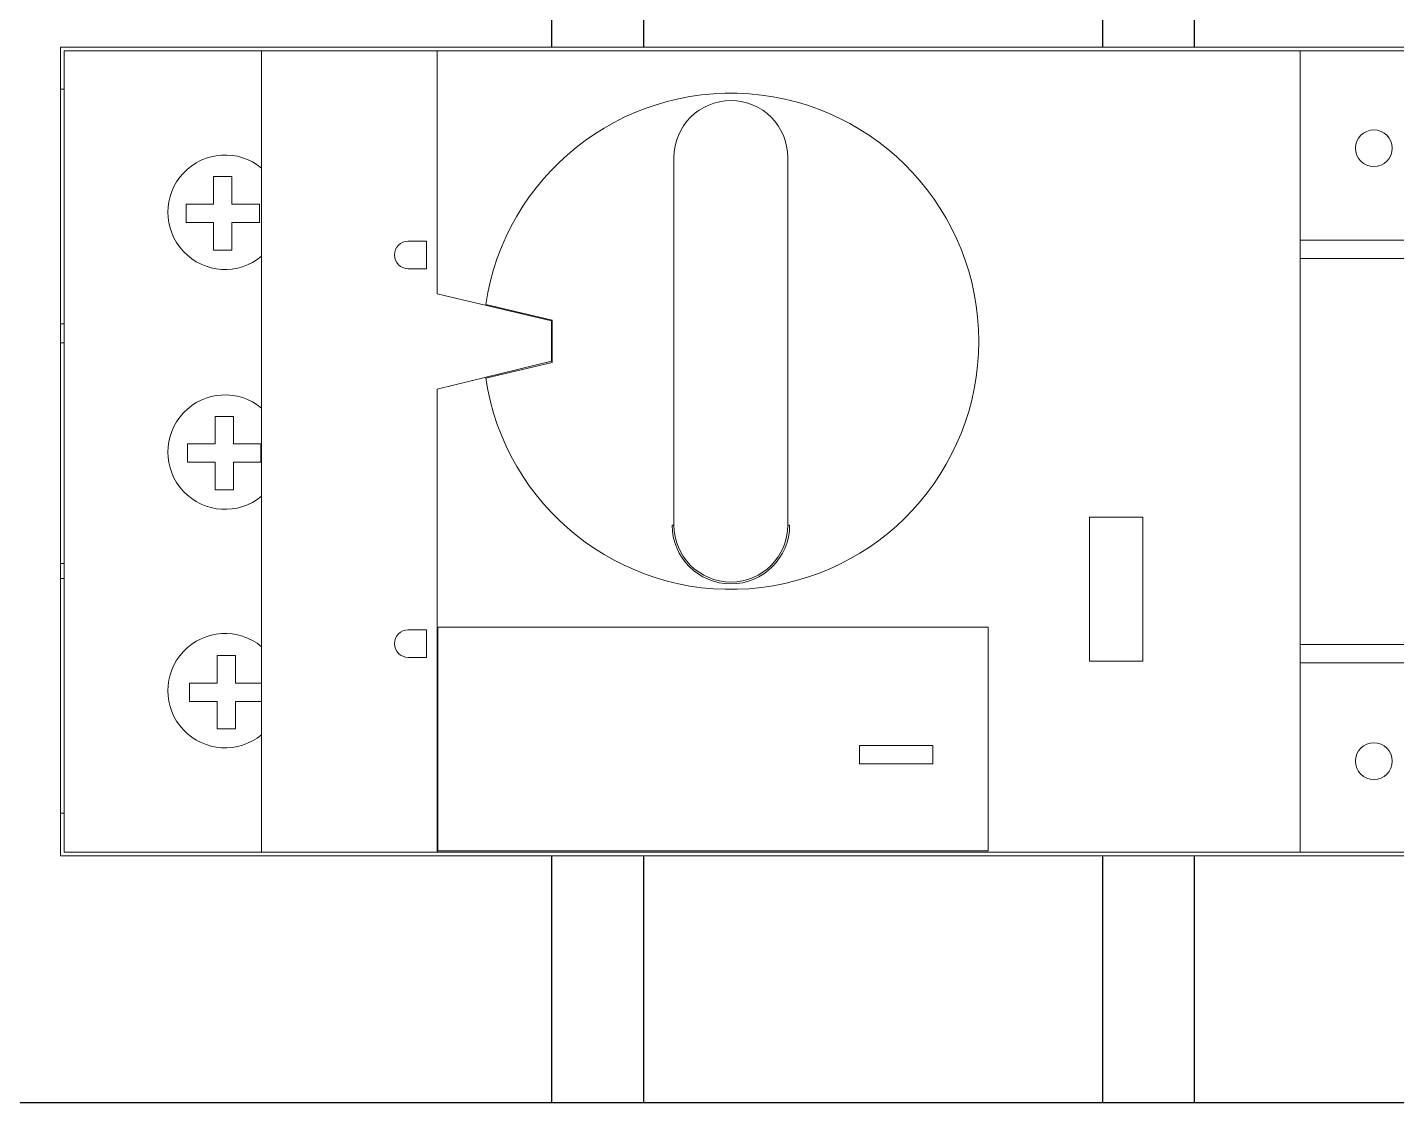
# Model space of a CAD drawing. Header units: millimetres. Extents: x 0 to 69574, y -5 to 41746.
# Drawn here: x 39173.1 to 39247.7, y 16219.4 to 16277.9 of the extents above; entities that cross this region are included whole.
import ezdxf

# ---------------------------------------------------------------- set-up
doc = ezdxf.new("R2010")
doc.units = ezdxf.units.MM
doc.set_wipeout_variables(frame=1)
doc.layers.add('000-PI-Oprema', color=30, linetype='Continuous', lineweight=5)
doc.layers.add('002-PI-Kabelska kanalica', color=150, linetype='Continuous')
doc.layers.add('004-PI-DIN Šina', color=3, linetype='Continuous')

# ---------------------------------------------------------------- blocks, each defined once
blk = doc.blocks.new('*U581')
at = {"layer": '004-PI-DIN Šina'}
blk.add_lwpolyline([(220, -17.5), (220, 17.5), (0, 17.5), (0, -17.5)], close=True, dxfattribs=at)
for points in [[(0, 12.5), (220, 12.5)], [(0, -12.5), (220, -12.5)]]:
    blk.add_lwpolyline(points, dxfattribs=at)
blk = doc.blocks.new('*U1086')
at = {"layer": '002-PI-Kabelska kanalica'}
blk.add_line((-20, -100), (-20, 470), dxfattribs=at)
blk = doc.blocks.new('GV2P04')
at = {"ltscale": 0.25}
blk.add_wipeout([(44692.174, 32178.545), (44736.174, 32178.545), (44736.174, 32090.045), (44692.174, 32090.045)], dxfattribs=at).dxf.layer = '000-PI-Oprema'
at = {"layer": '000-PI-Oprema'}
for p, q in [((44692.174, 32090.045), (44692.174, 32178.545)), ((44692.174, 32178.545), (44736.174, 32178.545)), ((44692.374, 32178.345), (44692.374, 32090.245)), ((44692.374, 32178.345), (44735.974, 32178.345)), ((44694.496, 32178.545), (44694.496, 32178.345)), ((44707.264, 32178.345), (44707.264, 32178.545)), ((44708.078, 32178.545), (44708.078, 32178.345)), ((44720.09, 32178.545), (44720.09, 32178.345)), ((44721.119, 32178.545), (44721.119, 32178.345)), ((44733.887, 32178.545), (44733.887, 32178.345)), ((44735.974, 32178.345), (44735.974, 32090.245)), ((44736.174, 32178.545), (44736.174, 32090.045)), ((44700.578, 32171.519), (44700.578, 32170.019)), ((44701.578, 32171.519), (44700.578, 32171.519)), ((44701.578, 32170.019), (44701.578, 32171.519)), ((44713.59, 32171.632), (44713.59, 32170.132)), ((44714.59, 32171.632), (44713.59, 32171.632)), ((44714.59, 32170.132), (44714.59, 32171.632)), ((44726.638, 32171.711), (44726.638, 32170.211)), ((44727.638, 32171.711), (44726.638, 32171.711)), ((44727.638, 32170.211), (44727.638, 32171.711)), ((44699.078, 32170.019), (44699.078, 32169.019)), ((44700.578, 32170.019), (44699.078, 32170.019)), ((44703.078, 32170.019), (44701.578, 32170.019)), ((44703.078, 32169.019), (44703.078, 32170.019)), ((44712.09, 32170.132), (44712.09, 32169.132)), ((44713.59, 32170.132), (44712.09, 32170.132)), ((44716.09, 32170.132), (44714.59, 32170.132)), ((44716.09, 32169.132), (44716.09, 32170.132)), ((44725.138, 32170.211), (44725.138, 32169.211)), ((44726.638, 32170.211), (44725.138, 32170.211)), ((44729.138, 32170.211), (44727.638, 32170.211)), ((44729.138, 32169.211), (44729.138, 32170.211)), ((44725.138, 32169.211), (44726.638, 32169.211)), ((44726.638, 32169.211), (44726.638, 32167.711)), ((44727.638, 32167.711), (44727.638, 32169.211)), ((44727.638, 32169.211), (44729.138, 32169.211)), ((44699.078, 32169.019), (44700.578, 32169.019)), ((44700.578, 32169.019), (44700.578, 32167.595)), ((44701.578, 32167.595), (44701.578, 32169.019)), ((44701.578, 32169.019), (44703.078, 32169.019)), ((44712.09, 32169.132), (44713.59, 32169.132)), ((44713.59, 32169.132), (44713.59, 32167.632)), ((44714.59, 32167.632), (44714.59, 32169.132)), ((44714.59, 32169.132), (44716.09, 32169.132)), ((44726.638, 32167.711), (44727.638, 32167.711)), ((44735.974, 32167.595), (44692.374, 32167.595)), ((44713.59, 32167.632), (44714.59, 32167.632)), ((44702.974, 32159.611), (44702.974, 32158.611)), ((44704.474, 32158.611), (44704.474, 32159.611)), ((44724.124, 32159.611), (44724.124, 32158.611)), ((44725.624, 32158.611), (44725.624, 32159.611)), ((44717.573, 32158.045), (44692.374, 32158.045)), ((44692.443, 32157.995), (44692.443, 32128.045)), ((44692.443, 32157.995), (44704.624, 32157.995)), ((44702.974, 32158.611), (44704.474, 32158.611)), ((44704.624, 32128.045), (44704.624, 32157.995)), ((44717.573, 32158.045), (44719.101, 32151.818)), ((44721.289, 32151.813), (44722.761, 32158.045)), ((44735.974, 32158.045), (44722.761, 32158.045)), ((44724.124, 32158.611), (44725.624, 32158.611)), ((44718.174, 32155.396), (44719.021, 32151.774)), ((44721.327, 32151.774), (44722.174, 32155.396)), ((44719.021, 32151.774), (44721.327, 32151.774)), ((44719.101, 32151.818), (44721.289, 32151.813)), ((44710.174, 32145.145), (44710.174, 32145.245)), ((44730.174, 32145.145), (44710.174, 32145.145)), ((44710.174, 32138.945), (44710.174, 32138.845)), ((44710.174, 32138.945), (44730.174, 32138.945)), ((44697.174, 32135.045), (44697.174, 32131.045)), ((44697.174, 32135.045), (44698.174, 32135.045)), ((44698.174, 32131.045), (44698.174, 32135.045)), ((44698.174, 32131.045), (44697.174, 32131.045)), ((44692.443, 32128.045), (44704.624, 32128.045)), ((44702.77, 32122.516), (44702.77, 32119.62)), ((44710.599, 32122.516), (44702.77, 32122.516)), ((44710.599, 32119.62), (44710.599, 32122.516)), ((44702.77, 32119.62), (44710.599, 32119.62)), ((44735.974, 32111.045), (44692.374, 32111.045)), ((44702.674, 32111.045), (44702.674, 32103.045)), ((44703.669, 32111.045), (44703.669, 32103.045)), ((44724.673, 32111.045), (44724.673, 32103.045)), ((44725.669, 32111.045), (44725.669, 32103.045))]:
    blk.add_line(p, q, dxfattribs=at)
for centre in [(44697.329, 32107.035), (44730.677, 32107.035)]:
    blk.add_circle(centre, 1, dxfattribs=at)
for centre, radius, start, end in [((44701.161, 32169.586), 3.114, 320.25329, 219.74671), ((44714.143, 32169.586), 3.114, 320.25329, 219.74671), ((44727.198, 32169.586), 3.114, 320.25329, 219.74671), ((44703.724, 32159.611), 0.75, 0, 180), ((44724.874, 32159.611), 0.75, 0, 180), ((44720.174, 32142.045), 13.5, 98.51962, 81.48038), ((44710.174, 32142.045), 3.2, 90, 270), ((44710.174, 32142.045), 3.1, 90, 270), ((44730.174, 32142.045), 3.1, 270, 90)]:
    blk.add_arc(centre, radius, start, end, dxfattribs=at)

msp = doc.modelspace()

# ---------------------------------------------------------------- linework, layer by layer
at = {"layer": '000-PI-Oprema', "ltscale": 0.25}
msp.add_line((39141.971, 16219.402), (39296.372, 16219.406), dxfattribs=at)

# ---------------------------------------------------------------- block references
at = {"rotation": 270}
for name, p in [('*U581', (39219.172, 16439.404)), ('*U1086', (39224.172, 16199.404))]:
    msp.add_blockref(name, p, dxfattribs=at)

# ---------------------------------------------------------------- next in the draw order: block references
at = {"layer": '000-PI-Oprema', "rotation": 90}
msp.add_blockref('GV2P04', (71353.479, -28459.344), dxfattribs=at)

doc.saveas('drawing.dxf')
